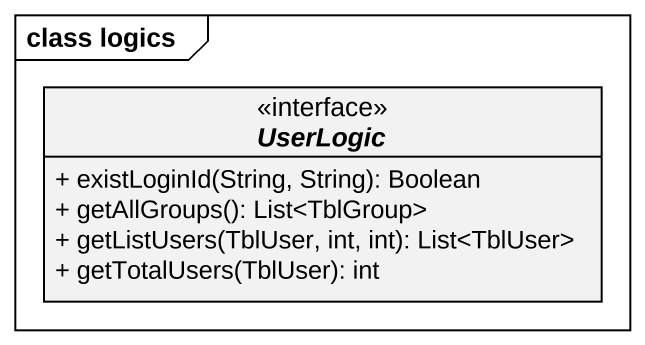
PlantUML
@startuml
mainframe class logics
hide circle
hide empty members
skinparam classAttributeIconSize 0
interface UserLogic <<interface>> {
  + existLoginId(String, String): Boolean
  + getAllGroups(): List<TblGroup>
  + getListUsers(TblUser, int, int): List<TblUser>
  + getTotalUsers(TblUser): int
}
@enduml
